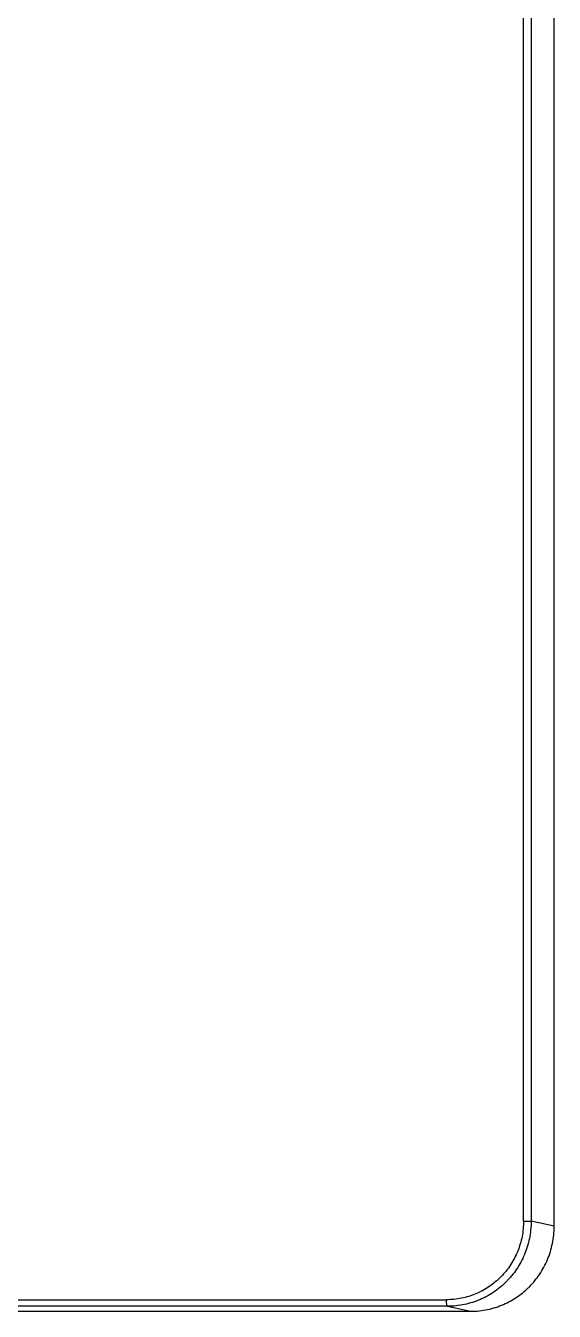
# Model space of a CAD drawing. Header units: millimetres. Extents: x -33000 to 294000, y 0 to 42408.
# Drawn here: x 57801.2 to 57881.9, y 15054.6 to 15250.7 of the extents above; entities that cross this region are included whole.
import ezdxf

# ---------------------------------------------------------------- set-up
doc = ezdxf.new("R2010")
doc.units = ezdxf.units.MM
doc.header["$LTSCALE"] = 50
doc.layers.add('arch', color=8, linetype='Continuous')

msp = doc.modelspace()

# ---------------------------------------------------------------- linework, layer by layer
at = {"layer": 'arch'}
for p, q in [((57881.86, 15067.61), (57881.86, 15321.59)), ((57881.87, 15067.61), (57881.87, 15321.6)), ((57877.18, 15068.38), (57877.18, 15320.83)), ((57878.34, 15320.83), (57878.34, 15068.38)), ((57881.86, 15067.61), (57878.34, 15068.38)), ((57685.64, 15056.39), (57865.41, 15056.39)), ((57865.59, 15055.39), (57685.82, 15055.39)), ((57687.85, 15054.63), (57869.11, 15054.63)), ((57865.59, 15055.39), (57869.11, 15054.63))]:
    msp.add_line(p, q, dxfattribs=at)
for points, knots in [([(57877.18, 15068.38, 0), (57877.18, 15067.98, 0), (57877.16, 15067.59, 0), (57877.08, 15066.81, 0), (57877.03, 15066.42, 0), (57876.88, 15065.65, 0), (57876.78, 15065.27, 0), (57876.56, 15064.52, 0), (57876.43, 15064.15, 0), (57876.14, 15063.43, 0), (57875.97, 15063.07, 0), (57875.61, 15062.38, 0), (57875.41, 15062.04, 0), (57874.98, 15061.39, 0), (57874.75, 15061.07, 0), (57874.26, 15060.47, 0), (57874, 15060.18, 0), (57873.46, 15059.62, 0), (57873.17, 15059.36, 0), (57872.58, 15058.86, 0), (57872.27, 15058.63, 0), (57871.63, 15058.19, 0), (57871.3, 15057.99, 0), (57870.62, 15057.62, 0), (57870.27, 15057.45, 0), (57869.56, 15057.15, 0), (57869.2, 15057.02, 0), (57868.46, 15056.79, 0), (57868.08, 15056.7, 0), (57867.33, 15056.54, 0), (57866.95, 15056.49, 0), (57866.18, 15056.41, 0), (57865.8, 15056.39, 0), (57865.41, 15056.39, 0)], [0, 0, 0, 0, 0.0625, 0.0625, 0.125, 0.125, 0.1875, 0.1875, 0.25, 0.25, 0.3125, 0.3125, 0.375, 0.375, 0.4375, 0.4375, 0.5, 0.5, 0.5625, 0.5625, 0.625, 0.625, 0.6875, 0.6875, 0.75, 0.75, 0.8125, 0.8125, 0.875, 0.875, 0.9375, 0.9375, 1, 1, 1, 1]), ([(57878.34, 15068.38, 0), (57878.34, 15067.93, 0), (57878.31, 15067.48, 0), (57878.22, 15066.6, 0), (57878.16, 15066.17, 0), (57877.98, 15065.31, 0), (57877.87, 15064.89, 0), (57877.62, 15064.07, 0), (57877.47, 15063.67, 0), (57877.15, 15062.89, 0), (57876.97, 15062.51, 0), (57876.57, 15061.77, 0), (57876.36, 15061.42, 0), (57875.9, 15060.73, 0), (57875.66, 15060.4, 0), (57875.27, 15059.93, 0), (57875.14, 15059.78, 0), (57874.94, 15059.56, 0), (57874.84, 15059.44, 0), (57874.74, 15059.34, 0), (57874.67, 15059.26, 0), (57874.63, 15059.23, 0), (57874.32, 15058.91, 0), (57874.03, 15058.64, 0), (57873.41, 15058.12, 0), (57873.09, 15057.87, 0), (57872.42, 15057.41, 0), (57872.07, 15057.19, 0), (57871.35, 15056.79, 0), (57870.98, 15056.6, 0), (57870.21, 15056.27, 0), (57869.82, 15056.12, 0), (57869.01, 15055.86, 0), (57868.6, 15055.75, 0), (57867.76, 15055.58, 0), (57867.33, 15055.51, 0), (57866.47, 15055.42, 0), (57866.03, 15055.39, 0), (57865.59, 15055.39, 0)], [0, 0, 0, 0, 0.0625, 0.0625, 0.125, 0.125, 0.1875, 0.1875, 0.25, 0.25, 0.3125, 0.3125, 0.375, 0.375, 0.4375, 0.4375, 0.46875, 0.46875, 0.484375, 0.492188, 0.492188, 0.5, 0.5, 0.5625, 0.5625, 0.625, 0.625, 0.6875, 0.6875, 0.75, 0.75, 0.8125, 0.8125, 0.875, 0.875, 0.9375, 0.9375, 1, 1, 1, 1]), ([(57877.18, 15068.38, 0), (57877.24, 15068.38, 0), (57877.3, 15068.38, 0), (57877.43, 15068.38, 0), (57877.49, 15068.38, 0), (57877.62, 15068.38, 0), (57877.68, 15068.38, 0), (57877.79, 15068.38, 0), (57877.85, 15068.38, 0), (57877.96, 15068.38, 0), (57878.01, 15068.38, 0), (57878.1, 15068.38, 0), (57878.14, 15068.38, 0), (57878.22, 15068.38, 0), (57878.25, 15068.38, 0), (57878.3, 15068.38, 0), (57878.32, 15068.38, 0), (57878.34, 15068.38, 0)], [0, 0, 0, 0, 0.125, 0.125, 0.25, 0.25, 0.375, 0.375, 0.5, 0.5, 0.625, 0.625, 0.75, 0.75, 0.875, 0.875, 1, 1, 1, 1]), ([(57869.11, 15054.63, 0), (57869.55, 15054.63, 0), (57869.99, 15054.66, 0), (57870.85, 15054.75, 0), (57871.28, 15054.81, 0), (57872.12, 15054.99, 0), (57872.53, 15055.1, 0), (57873.34, 15055.36, 0), (57873.73, 15055.51, 0), (57874.5, 15055.84, 0), (57874.87, 15056.02, 0), (57875.59, 15056.43, 0), (57875.94, 15056.64, 0), (57876.61, 15057.11, 0), (57876.93, 15057.35, 0), (57877.39, 15057.74, 0), (57877.54, 15057.88, 0), (57877.77, 15058.08, 0), (57877.87, 15058.18, 0), (57877.98, 15058.29, 0), (57878.05, 15058.36, 0), (57878.09, 15058.4, 0), (57878.4, 15058.71, 0), (57878.67, 15059.01, 0), (57879.18, 15059.64, 0), (57879.42, 15059.97, 0), (57879.88, 15060.65, 0), (57880.09, 15061.01, 0), (57880.49, 15061.74, 0), (57880.67, 15062.12, 0), (57881, 15062.91, 0), (57881.14, 15063.31, 0), (57881.4, 15064.13, 0), (57881.5, 15064.55, 0), (57881.68, 15065.41, 0), (57881.74, 15065.84, 0), (57881.83, 15066.72, 0), (57881.86, 15067.17, 0), (57881.86, 15067.61, 0)], [0, 0, 0, 0, 0.0625, 0.0625, 0.125, 0.125, 0.1875, 0.1875, 0.25, 0.25, 0.3125, 0.3125, 0.375, 0.375, 0.4375, 0.4375, 0.46875, 0.46875, 0.484375, 0.492187, 0.492187, 0.5, 0.5, 0.5625, 0.5625, 0.625, 0.625, 0.6875, 0.6875, 0.75, 0.75, 0.8125, 0.8125, 0.875, 0.875, 0.9375, 0.9375, 1, 1, 1, 1]), ([(57865.59, 15055.39, 0), (57865.58, 15055.4, 0), (57865.57, 15055.41, 0), (57865.55, 15055.44, 0), (57865.53, 15055.46, 0), (57865.51, 15055.51, 0), (57865.5, 15055.54, 0), (57865.48, 15055.62, 0), (57865.47, 15055.66, 0), (57865.46, 15055.75, 0), (57865.45, 15055.8, 0), (57865.44, 15055.91, 0), (57865.43, 15055.96, 0), (57865.42, 15056.08, 0), (57865.42, 15056.14, 0), (57865.41, 15056.27, 0), (57865.41, 15056.33, 0), (57865.41, 15056.39, 0)], [0, 0, 0, 0, 0.125, 0.125, 0.25, 0.25, 0.375, 0.375, 0.5, 0.5, 0.625, 0.625, 0.75, 0.75, 0.875, 0.875, 1, 1, 1, 1])]:
    msp.add_open_spline(points, degree=3, knots=knots, dxfattribs=at)

doc.saveas('drawing.dxf')
